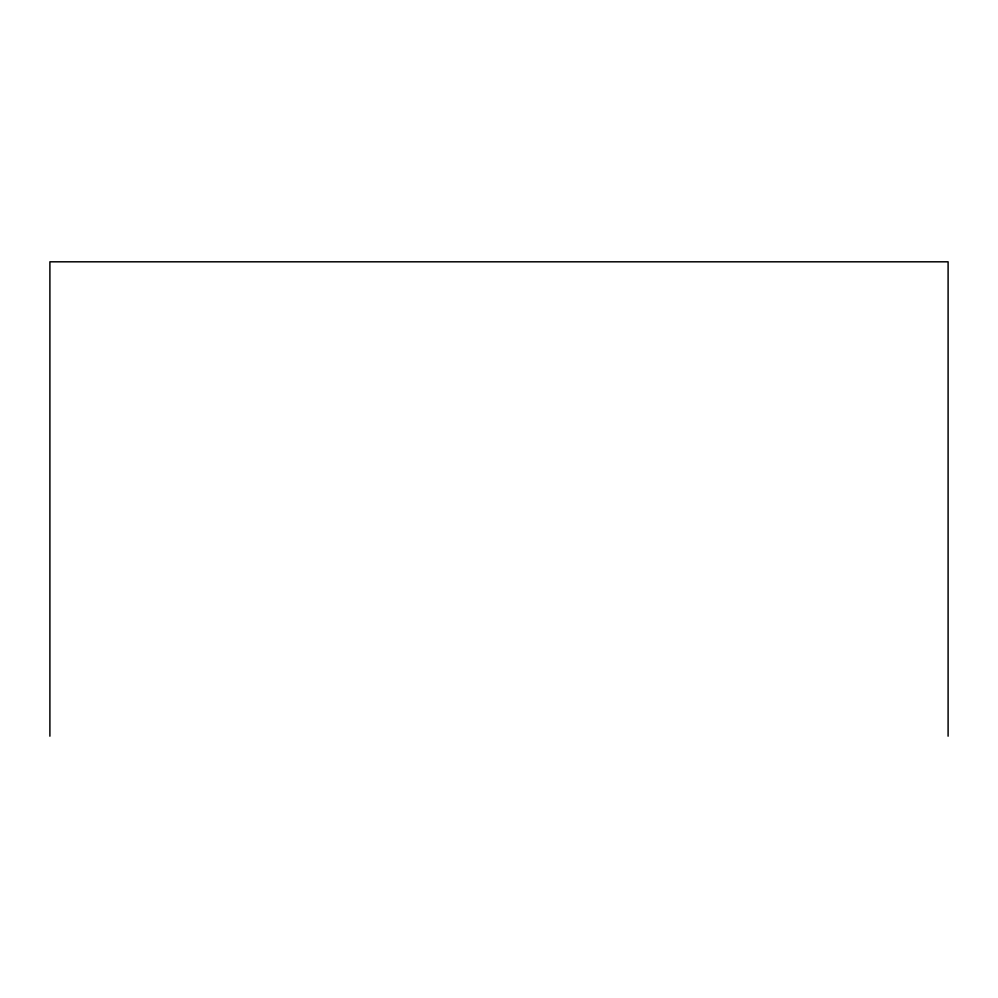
<?xml version="1.0" encoding="UTF-8"?>
<svg xmlns="http://www.w3.org/2000/svg" width="998" height="998" viewBox="0 0 998 998"><rect width="100%" height="100%" fill="white"/><g stroke="black" fill="none" stroke-linecap="round" stroke-linejoin="round"><path stroke-width="1.5" d="M948.1 736.187L948.1 261.813L49.9 261.813L49.9 736.187"/></g></svg>
